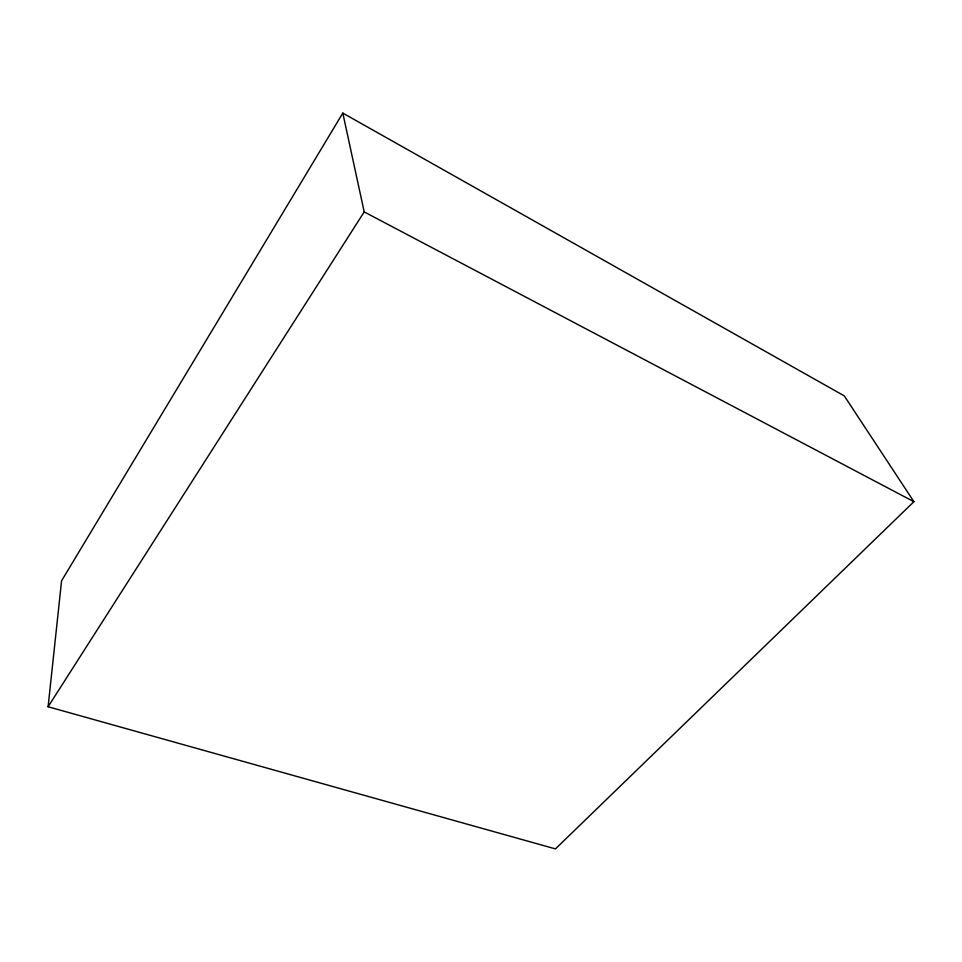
<?xml version="1.0" encoding="UTF-8"?>
<svg xmlns="http://www.w3.org/2000/svg" width="962" height="962" viewBox="0 0 962 962"><rect width="100%" height="100%" fill="white"/><g stroke="black" fill="none" stroke-linecap="round" stroke-linejoin="round"><path stroke-width="1.44" d="M48.1 706.757L61.58 580.795L342.809 113.095L844.287 395.887L913.9 501.695L555.447 848.905L48.1 706.757L364.201 211.905L342.809 113.095M364.201 211.905L913.9 501.695"/></g></svg>
